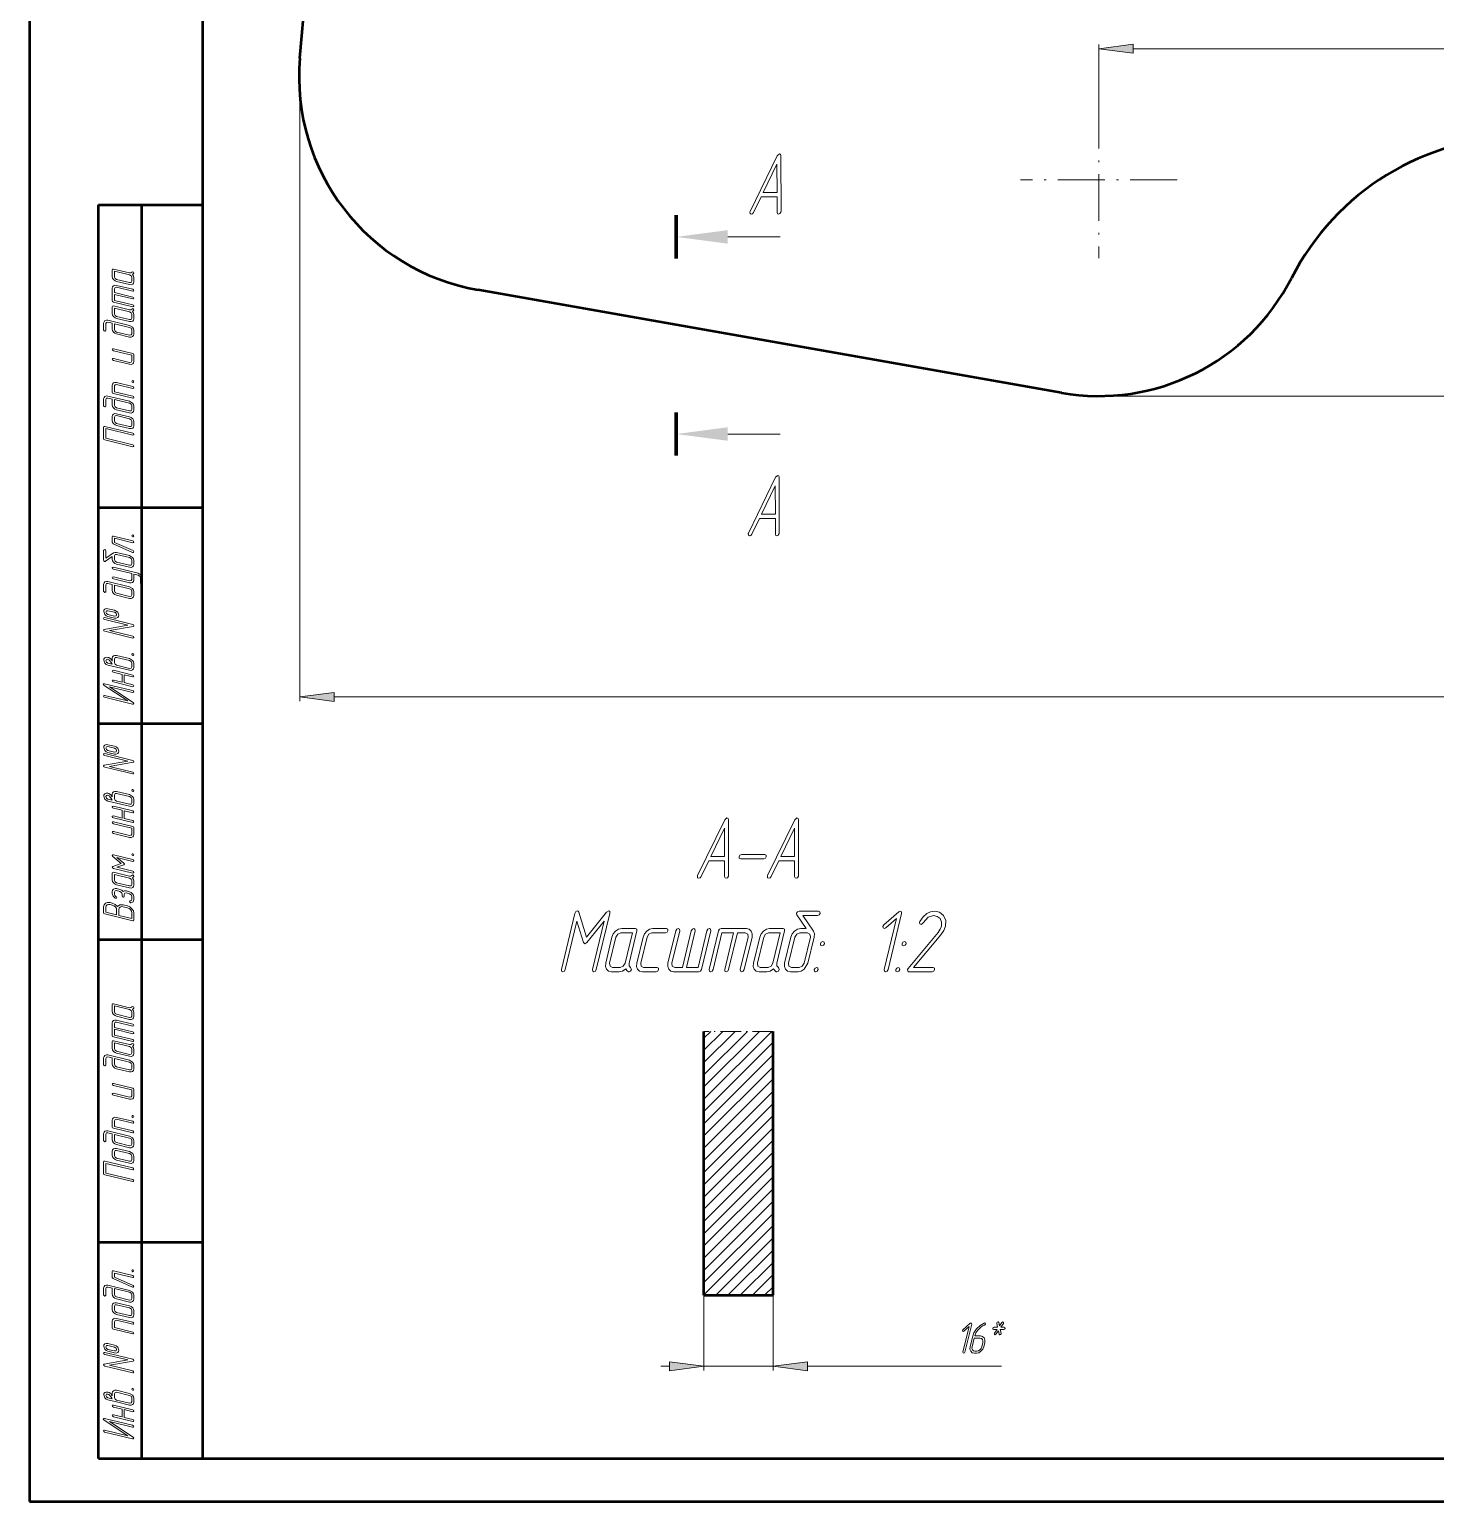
# Model space of a CAD drawing. Extents: x 0 to 420, y 0 to 297.
# Drawn here: x 0 to 162.6, y 0 to 170.3 of the extents above; entities that cross this region are included whole.
import ezdxf

# ---------------------------------------------------------------- set-up
doc = ezdxf.new("R2010")
doc.units = 0
doc.linetypes.add('DASHDOT', pattern=[18.5, 12, -3, 0.5, -3])

msp = doc.modelspace()

# ---------------------------------------------------------------- linework, layer by layer
at = {"color": 7, "lineweight": 50}
for p, q in [((0, 297), (0, 0)), ((20, 292), (20, 5)), ((31.282974, 166.96759), (38.450058, 248.887726)), ((8, 5), (8, 150)), ((8, 150), (20, 150)), ((13, 5), (13, 150)), ((119.340355, 128.267532), (51.846642, 140.168488)), ((8, 115), (20, 115)), ((8, 90), (20, 90)), ((8, 65), (20, 65)), ((78.008591, 23.856384), (78.008591, 54.39064)), ((86.008591, 23.856384), (86.008591, 54.39064)), ((8, 30), (20, 30)), ((78.008591, 23.856384), (86.008591, 23.856384)), ((8, 5), (20, 5)), ((20, 5), (415, 5)), ((0, 0), (420, 0))]:
    msp.add_line(p, q, dxfattribs=at)
at = {"color": 7, "lineweight": 13}
for p, q in [((31.282974, 166.96759), (31.282974, 92.572365)), ((123.681564, 161.932632), (123.681564, 168.568359)), ((127.647339, 168.068359), (227.585297, 168.068359)), ((80.761703, 146.296982), (86.813034, 146.296982)), ((123.681564, 127.887726), (370.407501, 127.887726)), ((80.761703, 123.492722), (86.813034, 123.492722)), ((35.248764, 93.072365), (319.983887, 93.072365)), ((78.008591, 46.543015), (85.856216, 54.39064)), ((78.008591, 47.95723), (84.442001, 54.39064)), ((78.008591, 49.371445), (83.027786, 54.39064)), ((78.008591, 50.78566), (81.613571, 54.39064)), ((78.008591, 52.199875), (80.199364, 54.39064)), ((78.008591, 53.61409), (78.785149, 54.39064)), ((78.008591, 45.128799), (86.008591, 53.128799)), ((78.008591, 43.714584), (86.008591, 51.714584)), ((78.008591, 42.300369), (86.008591, 50.300369)), ((78.008591, 40.886154), (86.008591, 48.886154)), ((78.008591, 39.471954), (86.008591, 47.471954)), ((78.008591, 38.057739), (86.008591, 46.057739)), ((78.008591, 36.643524), (86.008591, 44.643524)), ((78.008591, 35.229309), (86.008591, 43.229309)), ((78.008591, 33.815094), (86.008591, 41.815094)), ((78.008591, 32.400879), (86.008591, 40.400879)), ((78.008591, 30.986664), (86.008591, 38.986664)), ((78.008591, 29.572449), (86.008591, 37.572449)), ((78.008591, 28.158234), (86.008591, 36.158234)), ((78.008591, 26.744019), (86.008591, 34.744019)), ((78.008591, 25.329819), (86.008591, 33.329819)), ((78.008591, 23.915604), (86.008591, 31.915604)), ((79.363586, 23.856384), (86.008591, 30.501389)), ((80.777802, 23.856384), (86.008591, 29.087173)), ((82.192017, 23.856384), (86.008591, 27.672958)), ((83.606224, 23.856384), (86.008591, 26.258743)), ((78.008591, 23.856384), (78.008591, 15.160172)), ((85.020439, 23.856384), (86.008591, 24.844528)), ((86.008591, 23.856384), (86.008591, 15.160172)), ((73.008591, 15.660172), (74.042809, 15.660172)), ((78.008591, 15.660172), (86.008591, 15.660172)), ((89.974373, 15.660172), (112.430763, 15.660172))]:
    msp.add_line(p, q, dxfattribs=at)
at = {"color": 7, "linetype": 'DASHDOT', "lineweight": 13, "ltscale": 0.452245}
for p, q in [((123.681564, 161.932632), (123.681564, 143.842819)), ((132.726471, 152.887726), (114.636658, 152.887726))]:
    msp.add_line(p, q, dxfattribs=at)
at = {"color": 7, "lineweight": 100}
for p, q in [((74.813034, 148.796982), (74.813034, 143.796982)), ((74.813034, 120.992722), (74.813034, 125.992722))]:
    msp.add_line(p, q, dxfattribs=at)
at = {"color": 7, "linetype": 'DASHDOT', "lineweight": 13, "ltscale": 0.2}
msp.add_line((86.008591, 54.39064), (78.008591, 54.39064), dxfattribs=at)
at = {"color": 7, "lineweight": 13}
for points in [[(127.647339, 168.590469), (123.681564, 168.068359), (127.647339, 167.546265)], [(84.627426, 150.927826), (84.645844, 150.927826), (86.441895, 150.927826), (86.46032, 150.927826), (86.46032, 149.116425), (86.506371, 148.973145), (86.626106, 148.921982), (86.801109, 148.993622), (86.90242, 149.167603), (86.920845, 149.239227), (86.90242, 155.6866), (86.856369, 155.850342), (86.736633, 155.911743), (86.469528, 155.6866), (83.337952, 149.239227), (83.310318, 149.167603), (83.337952, 148.993622), (83.485321, 148.921982), (83.63269, 148.973145), (83.74321, 149.116425)], [(86.46032, 151.429291), (84.866898, 151.429291), (86.451111, 154.714386)], [(11.840643, 142.221375), (11.738303, 142.133881), (11.579678, 142.129272), (9.706871, 142.580597), (9.614765, 142.575989), (9.584064, 142.497696), (9.584064, 141.71019), (9.619883, 141.521378), (9.732455, 141.355591), (9.896198, 141.217438), (10.080408, 141.143753), (11.579678, 140.779938), (11.779239, 140.766113), (11.937865, 140.825989), (12.050438, 140.941116), (12.08114, 141.106903), (12.08114, 141.558228), (12.040204, 141.751648), (11.91228, 141.935852), (12.009502, 142.004929), (12.08114, 142.092438), (12.086257, 142.133881), (12.050438, 142.221375), (11.958333, 142.272034)], [(11.579678, 141.90361), (11.758771, 141.797699), (11.830409, 141.618088), (11.830409, 141.166779), (11.758771, 141.02861), (11.579678, 141.005585), (10.080408, 141.3694), (9.906432, 141.475327), (9.834795, 141.65033), (9.834795, 142.327301)], [(9.834795, 139.628616), (11.958333, 139.112823), (12.050438, 139.126648), (12.08114, 139.200333), (12.050438, 139.287827), (11.958333, 139.338486), (9.834795, 139.854279), (9.834795, 140.305588), (9.906432, 140.443756), (10.080409, 140.466766), (11.958333, 140.010849), (12.050438, 140.029266), (12.08114, 140.098358), (12.050438, 140.185852), (11.958333, 140.236511), (10.080409, 140.692429), (9.891081, 140.701645), (9.727339, 140.646378), (9.619883, 140.526642), (9.584064, 140.365463), (9.584064, 138.900986), (9.614765, 138.808884), (9.706871, 138.758224), (11.958333, 138.214798), (12.050438, 138.228622), (12.08114, 138.297699), (12.050438, 138.389801), (11.958333, 138.44046), (9.834795, 138.956253)], [(11.840643, 137.947693), (11.738303, 137.860199), (11.579678, 137.855591), (9.706871, 138.306915), (9.614765, 138.302307), (9.584064, 138.224014), (9.584064, 137.436508), (9.619883, 137.247696), (9.732455, 137.081909), (9.896198, 136.943756), (10.080409, 136.870071), (11.579678, 136.506256), (11.77924, 136.492432), (11.937865, 136.552307), (12.050438, 136.667435), (12.08114, 136.833221), (12.08114, 137.284546), (12.040204, 137.477966), (11.91228, 137.66217), (12.009502, 137.731247), (12.08114, 137.818756), (12.086257, 137.860199), (12.050438, 137.947693), (11.958333, 137.998352)], [(11.579678, 137.629929), (11.758772, 137.524017), (11.830409, 137.344406), (11.830409, 136.893097), (11.758772, 136.754929), (11.579678, 136.731903), (10.080409, 137.095718), (9.906432, 137.201645), (9.834795, 137.376648), (9.834795, 138.053619)], [(9.584064, 136.312836), (9.584064, 135.640457), (9.619883, 135.451645), (9.727339, 135.28125), (9.891082, 135.143097), (10.080409, 135.069412), (11.579678, 134.705597), (11.774122, 134.691772), (11.932748, 134.756256), (12.045321, 134.871384), (12.08114, 135.03717), (12.08114, 135.483887), (12.045321, 135.668091), (11.932748, 135.843094), (11.579678, 136.054932), (9.082602, 136.658218), (8.893274, 136.667435), (8.729531, 136.612167), (8.622076, 136.487823), (8.58114, 136.326645), (8.58114, 135.539139), (8.622076, 135.447037), (8.709064, 135.400986), (8.796052, 135.405594), (8.831871, 135.479279), (8.831871, 136.266769), (8.903508, 136.409546), (9.082602, 136.432571)], [(9.834795, 136.25296), (11.579678, 135.829269), (11.758772, 135.723358), (11.830409, 135.543747), (11.830409, 135.097046), (11.758772, 134.954269), (11.579678, 134.931244), (10.080409, 135.295059), (9.906432, 135.400986), (9.834795, 135.580597)], [(11.958333, 132.81282), (9.706871, 133.356247), (9.614765, 133.342438), (9.584064, 133.273346), (9.619883, 133.19046), (9.706871, 133.130585), (11.830409, 132.6194), (11.830409, 131.942429), (11.758772, 131.804276), (11.579679, 131.78125), (9.706871, 132.232559), (9.614765, 132.21875), (9.584064, 132.149673), (9.619883, 132.062164), (9.706871, 132.006912), (11.579679, 131.555588), (11.77924, 131.541779), (11.937865, 131.601639), (12.050438, 131.716766), (12.081141, 131.882568), (12.081141, 132.670059), (12.050438, 132.762177)], [(11.958333, 128.990463), (10.080409, 129.446381), (9.891082, 129.455597), (9.727339, 129.395721), (9.619883, 129.275986), (9.584064, 129.114807), (9.584064, 128.327301), (9.614766, 128.235199), (9.706871, 128.18454), (11.958333, 127.641113), (12.050439, 127.65493), (12.081141, 127.724014), (12.050439, 127.816116), (11.958333, 127.866776), (9.834795, 128.382568), (9.834795, 129.054932), (9.906433, 129.197693), (10.080409, 129.220718), (11.958333, 128.764801), (12.050439, 128.77861), (12.081141, 128.847702), (12.050439, 128.939804)], [(11.830409, 129.584534), (11.871345, 129.492432), (11.958333, 129.441772), (12.045321, 129.450989), (12.081141, 129.524673), (12.040204, 129.621384), (11.958333, 129.667435), (11.866228, 129.658218)], [(9.584064, 127.539803), (9.584064, 126.867432), (9.619883, 126.678619), (9.727339, 126.508224), (9.891082, 126.370064), (10.080409, 126.296379), (11.579679, 125.932564), (11.774123, 125.918747), (11.932749, 125.983223), (12.045321, 126.098351), (12.081141, 126.264145), (12.081141, 126.710854), (12.045321, 126.895065), (11.932749, 127.070061), (11.579679, 127.281906), (9.082603, 127.885193), (8.893274, 127.894409), (8.729532, 127.839142), (8.622076, 127.714798), (8.581141, 127.553619), (8.581141, 126.766113), (8.622076, 126.674011), (8.709064, 126.62796), (8.796053, 126.632561), (8.831871, 126.706245), (8.831871, 127.493752), (8.903509, 127.636513), (9.082603, 127.659538)], [(9.834795, 127.479935), (11.579679, 127.056252), (11.758772, 126.950325), (11.830409, 126.770721), (11.830409, 126.324013), (11.758772, 126.181252), (11.579679, 126.158218), (10.080409, 126.522034), (9.906433, 126.62796), (9.834795, 126.807564)], [(11.958333, 123.593094), (8.709064, 124.380592), (8.616959, 124.371376), (8.581141, 124.297699), (8.581141, 122.943748), (8.616959, 122.851646), (8.709064, 122.805588), (11.958334, 122.018089), (12.050439, 122.031906), (12.081141, 122.100983), (12.050439, 122.193092), (11.958333, 122.243752), (8.831871, 122.999008), (8.831871, 124.122696), (11.958333, 123.367432), (12.050439, 123.385857), (12.081141, 123.454933), (12.050439, 123.542435)], [(11.579679, 125.481247), (10.080409, 125.845062), (9.891082, 125.854279), (9.727339, 125.794403), (9.619883, 125.674667), (9.584064, 125.513489), (9.584064, 125.062172), (9.619883, 124.873352), (9.732456, 124.707565), (9.896198, 124.569405), (10.080409, 124.49572), (11.579679, 124.131905), (11.77924, 124.118088), (11.937865, 124.177956), (12.050439, 124.293091), (12.081141, 124.458878), (12.081141, 124.910194), (12.050439, 125.089798), (11.937865, 125.264801), (11.77924, 125.398354)], [(11.579679, 125.255592), (11.758772, 125.149666), (11.830409, 124.970062), (11.830409, 124.518745), (11.758772, 124.380592), (11.579679, 124.357567), (10.080409, 124.721382), (9.906433, 124.827301), (9.834795, 125.002304), (9.834795, 125.453613), (9.906433, 125.596382), (10.080409, 125.619408)], [(84.430794, 113.726898), (84.449211, 113.726898), (86.245262, 113.726898), (86.263687, 113.726898), (86.263687, 111.915497), (86.309738, 111.772224), (86.429474, 111.721054), (86.604477, 111.792694), (86.705795, 111.966667), (86.724213, 112.038307), (86.705795, 118.485672), (86.659737, 118.649414), (86.540001, 118.710823), (86.272896, 118.485672), (83.141319, 112.038307), (83.113686, 111.966667), (83.141319, 111.792694), (83.288689, 111.721054), (83.436058, 111.772224), (83.546577, 111.915497)], [(86.263687, 114.228363), (84.670265, 114.228363), (86.254478, 117.513451)], [(11.958333, 111.139145), (9.706871, 111.682571), (9.614765, 111.677963), (9.584064, 111.59967), (9.584064, 110.927307), (9.681286, 110.793755), (11.927631, 109.799019), (11.958333, 109.78981), (12.045321, 109.803619), (12.08114, 109.877304), (11.983917, 110.006256), (9.834795, 110.954941), (9.834795, 111.429276), (11.958333, 110.91349), (12.050438, 110.927307), (12.08114, 110.996384), (12.050438, 111.088486)], [(11.830409, 111.733231), (11.871345, 111.641121), (11.958333, 111.590462), (12.045321, 111.59967), (12.08114, 111.673355), (12.040204, 111.770065), (11.958333, 111.816116), (11.866227, 111.806908)], [(9.727339, 109.743752), (8.831871, 109.131256), (8.831871, 109.978622), (8.790936, 110.075333), (8.709064, 110.125992), (8.622076, 110.112175), (8.58114, 110.03849), (8.58114, 108.914803), (8.611841, 108.818092), (8.688596, 108.762833), (8.744883, 108.762833), (8.796052, 108.785858), (9.584064, 109.320068), (9.584064, 109.016121), (9.619883, 108.827301), (9.727339, 108.656906), (9.891081, 108.518753), (10.080409, 108.445068), (11.579678, 108.081253), (11.774122, 108.067436), (11.932748, 108.131912), (12.045321, 108.24704), (12.08114, 108.412834), (12.08114, 108.859543), (12.045321, 109.043755), (11.932748, 109.21875), (11.579678, 109.430595), (10.080409, 109.794411), (9.896198, 109.803619), (9.737573, 109.74836), (9.732455, 109.743752)], [(11.579678, 109.204941), (11.758771, 109.099014), (11.830409, 108.919411), (11.830409, 108.472702), (11.758771, 108.329941), (11.579678, 108.306915), (10.080409, 108.670731), (9.906432, 108.776649), (9.834795, 108.956253), (9.834795, 109.402962), (9.906432, 109.545731), (10.080409, 109.568756)], [(12.08114, 107.284546), (12.577485, 107.164803), (12.756578, 107.058884), (12.828216, 106.883881), (12.828216, 106.206909), (12.864035, 106.110199), (12.951023, 106.05954), (13.043128, 106.073357), (13.078947, 106.147041), (13.078947, 106.824013), (13.038012, 107.003624), (12.930555, 107.178619), (12.577485, 107.390465), (9.706871, 108.081253), (9.614765, 108.067436), (9.578947, 107.99836), (9.614765, 107.915466), (9.706871, 107.855591), (11.830409, 107.344406), (11.830409, 106.672043), (11.758772, 106.533882), (11.579678, 106.506256), (9.706871, 106.957565), (9.614765, 106.943756), (9.578947, 106.874672), (9.614765, 106.78717), (9.706871, 106.731911), (11.579678, 106.280594), (11.774122, 106.266777), (11.932748, 106.331253), (12.045321, 106.446381), (12.08114, 106.612175)], [(9.584064, 106.087173), (9.584064, 105.414803), (9.619883, 105.22599), (9.727339, 105.055595), (9.891082, 104.917435), (10.080409, 104.84375), (11.579678, 104.479935), (11.774122, 104.466118), (11.932748, 104.530594), (12.045321, 104.645721), (12.08114, 104.811516), (12.08114, 105.258224), (12.045321, 105.442436), (11.932748, 105.617439), (11.579678, 105.829277), (9.082602, 106.432571), (8.893274, 106.44178), (8.729531, 106.386513), (8.622076, 106.262177), (8.58114, 106.10099), (8.581141, 105.313492), (8.622076, 105.221382), (8.709064, 105.175331), (8.796052, 105.179939), (8.831871, 105.253616), (8.831871, 106.041122), (8.903508, 106.183884), (9.082602, 106.206909)], [(9.834795, 106.027306), (11.579678, 105.603622), (11.758772, 105.497696), (11.830409, 105.318092), (11.830409, 104.871384), (11.758772, 104.728622), (11.579678, 104.705597), (10.080409, 105.069412), (9.906432, 105.175331), (9.834795, 105.354935)], [(11.958333, 101.463486), (8.709064, 102.250992), (8.616959, 102.232567), (8.581141, 102.16349), (8.616959, 102.075989), (8.709064, 102.02533), (11.39035, 101.375992), (8.657894, 100.897041), (8.596491, 100.864807), (8.581141, 100.814148), (8.616959, 100.726646), (8.709064, 100.675987), (11.958333, 99.888489), (12.050439, 99.902306), (12.081141, 99.971382), (12.050439, 100.063492), (11.958333, 100.114151), (9.277046, 100.763489), (12.009502, 101.237831), (12.065789, 101.270065), (12.081141, 101.320724), (12.050438, 101.408226)], [(9.834795, 103.098358), (9.082602, 103.277962), (8.872807, 103.291779), (8.709064, 103.231911), (8.616959, 103.112175), (8.586257, 102.950989), (8.709064, 102.614807), (8.872807, 102.46283), (9.082602, 102.379936), (9.834795, 102.200333), (10.04459, 102.181908), (10.208333, 102.250992), (10.300438, 102.370728), (10.331141, 102.531906), (10.208333, 102.868095), (10.04459, 103.010857)], [(9.834795, 102.872696), (10.024122, 102.757568), (10.080409, 102.591782), (10.019006, 102.449013), (9.834795, 102.425987), (9.082602, 102.605591), (8.898392, 102.716118), (8.831871, 102.891121), (8.898392, 103.033882), (9.082602, 103.052307)], [(9.584064, 97.231255), (9.491959, 97.360199), (9.394737, 97.484543), (9.230994, 97.604279), (9.16959, 97.631912), (9.082603, 97.659546), (8.872807, 97.673355), (8.709064, 97.608887), (8.616959, 97.489151), (8.586257, 97.327965), (8.709064, 96.991776), (8.872807, 96.844414), (9.082603, 96.761513), (10.080409, 96.522041), (11.579679, 96.158226), (11.774123, 96.144409), (11.932749, 96.208885), (12.045321, 96.324013), (12.081141, 96.489807), (12.081141, 96.936516), (12.045321, 97.120728), (11.932749, 97.295723), (11.579679, 97.507568), (10.080409, 97.871384), (9.891082, 97.880592), (9.727339, 97.820724), (9.619883, 97.700989), (9.584064, 97.539803)], [(9.584064, 96.867439), (9.082603, 96.987175), (8.898392, 97.097702), (8.831871, 97.268097), (8.898392, 97.415466), (9.082603, 97.433884), (9.16959, 97.392433), (9.236111, 97.341782), (9.266813, 97.304939), (9.451023, 97.070068)], [(11.579679, 97.281914), (11.758772, 97.175987), (11.830409, 96.996384), (11.830409, 96.549675), (11.758772, 96.406914), (11.579679, 96.383881), (10.080409, 96.747696), (9.906433, 96.853622), (9.834795, 97.033226), (9.834795, 97.479935), (9.906433, 97.622696), (10.080409, 97.645729)], [(11.830409, 98.009544), (11.871345, 97.917435), (11.958333, 97.866776), (12.045321, 97.875992), (12.081141, 97.949677), (12.040205, 98.046387), (11.958333, 98.092438), (11.866228, 98.083229)], [(10.704679, 95.693092), (10.704679, 94.795067), (9.706871, 95.034546), (9.614766, 95.020729), (9.584064, 94.951645), (9.619883, 94.864151), (9.706871, 94.808884), (11.958333, 94.265465), (12.050439, 94.279282), (12.081141, 94.348358), (12.050439, 94.44046), (11.958333, 94.491119), (10.955409, 94.735199), (10.955409, 95.633224), (11.958333, 95.389145), (12.050439, 95.402962), (12.081141, 95.472046), (12.050439, 95.564148), (11.958333, 95.614807), (9.706871, 96.158226), (9.614766, 96.144409), (9.584064, 96.075333), (9.619883, 95.992439), (9.706871, 95.932571)], [(11.932749, 93.827965), (8.683479, 94.610855), (8.581141, 94.601646), (8.540205, 94.541779), (8.63231, 94.412834), (11.364766, 92.616776), (8.683479, 93.261513), (8.591374, 93.247704), (8.560673, 93.174019), (8.591374, 93.091118), (8.683479, 93.035858), (11.932749, 92.25296), (12.035088, 92.25296), (12.076023, 92.317436), (11.983918, 92.450989), (9.251462, 94.24704), (11.932749, 93.602303), (12.024854, 93.616119), (12.055555, 93.685204), (12.024854, 93.772697)], [(35.248764, 93.594467), (31.282974, 93.072365), (35.248764, 92.550262)], [(9.834795, 87.375656), (9.082602, 87.555267), (8.872807, 87.569077), (8.709064, 87.509209), (8.616959, 87.389473), (8.586256, 87.228287), (8.709064, 86.892105), (8.872807, 86.740128), (9.082602, 86.657242), (9.834795, 86.477631), (10.04459, 86.459213), (10.208333, 86.52829), (10.300438, 86.648026), (10.33114, 86.809212), (10.208333, 87.145393), (10.04459, 87.288162)], [(9.834795, 87.150002), (10.024122, 87.034866), (10.080408, 86.86908), (10.019005, 86.726318), (9.834795, 86.703293), (9.082602, 86.882896), (8.898391, 86.993423), (8.831871, 87.168419), (8.898391, 87.311188), (9.082602, 87.329605)], [(11.958333, 85.740791), (8.709064, 86.52829), (8.616959, 86.509872), (8.58114, 86.440788), (8.616959, 86.353287), (8.709064, 86.302628), (11.39035, 85.65329), (8.657894, 85.174347), (8.596491, 85.142105), (8.58114, 85.091446), (8.616959, 85.003952), (8.709064, 84.953293), (11.958333, 84.165787), (12.050438, 84.179604), (12.08114, 84.248688), (12.050438, 84.34079), (11.958333, 84.391449), (9.277046, 85.040787), (12.009502, 85.515137), (12.065789, 85.547371), (12.08114, 85.598022), (12.050438, 85.685524)], [(9.584064, 81.508553), (9.491959, 81.637497), (9.394736, 81.761841), (9.230993, 81.881577), (9.16959, 81.90921), (9.082602, 81.936844), (8.872807, 81.950661), (8.709064, 81.886185), (8.616959, 81.766449), (8.586257, 81.605263), (8.709064, 81.269081), (8.872807, 81.121712), (9.082602, 81.038818), (10.080409, 80.799339), (11.579678, 80.435524), (11.774122, 80.421707), (11.932748, 80.486183), (12.045321, 80.601318), (12.08114, 80.767105), (12.08114, 81.213814), (12.045321, 81.398026), (11.932748, 81.573029), (11.579678, 81.784866), (10.080409, 82.148682), (9.891081, 82.157898), (9.727339, 82.098022), (9.619883, 81.978287), (9.584064, 81.817108)], [(11.579678, 81.559212), (11.758772, 81.453293), (11.830409, 81.273682), (11.830409, 80.826973), (11.758772, 80.684212), (11.579678, 80.661186), (10.080409, 81.025002), (9.906432, 81.13092), (9.834795, 81.310524), (9.834795, 81.757233), (9.906432, 81.900002), (10.080409, 81.923027)], [(11.830409, 82.286842), (11.871345, 82.19474), (11.958333, 82.144081), (12.045321, 82.15329), (12.08114, 82.226974), (12.040204, 82.323685), (11.958333, 82.369736), (11.866227, 82.360527)], [(9.584064, 81.144737), (9.082602, 81.264473), (8.898392, 81.375), (8.831871, 81.545395), (8.898392, 81.692764), (9.082602, 81.711182), (9.16959, 81.669739), (9.236111, 81.61908), (9.266812, 81.582237), (9.451023, 81.347366)], [(10.704678, 79.970398), (10.704678, 79.072372), (9.706871, 79.311844), (9.614765, 79.298027), (9.584064, 79.228943), (9.619883, 79.141449), (9.706871, 79.086182), (11.958333, 78.542763), (12.050438, 78.55658), (12.08114, 78.625656), (12.050438, 78.717766), (11.958333, 78.768417), (10.955409, 79.012497), (10.955409, 79.910522), (11.958333, 79.666443), (12.050438, 79.68026), (12.08114, 79.749344), (12.050438, 79.841446), (11.958333, 79.892105), (9.706871, 80.435524), (9.614765, 80.421707), (9.584064, 80.352631), (9.619883, 80.269737), (9.706871, 80.209869)], [(11.958333, 78.091446), (9.706871, 78.634865), (9.614765, 78.621048), (9.584064, 78.551971), (9.619883, 78.469078), (9.706871, 78.40921), (11.830409, 77.898026), (11.830409, 77.221054), (11.758772, 77.082893), (11.579679, 77.059868), (9.706871, 77.511185), (9.614765, 77.497368), (9.584064, 77.428291), (9.619883, 77.34079), (9.706871, 77.285522), (11.579679, 76.834213), (11.77924, 76.820396), (11.937865, 76.880264), (12.050438, 76.995392), (12.081141, 77.161186), (12.08114, 77.948685), (12.050438, 78.040787)], [(78.563858, 74.102905), (78.582275, 74.102905), (80.378326, 74.102905), (80.396751, 74.102905), (80.396751, 72.291504), (80.442802, 72.148232), (80.562538, 72.097061), (80.737541, 72.168701), (80.838852, 72.342674), (80.857277, 72.414314), (80.838852, 78.861679), (80.792801, 79.025421), (80.673065, 79.08683), (80.40596, 78.861679), (77.274384, 72.414314), (77.24675, 72.342674), (77.274384, 72.168701), (77.421753, 72.097061), (77.569122, 72.148232), (77.679642, 72.291504)], [(86.659912, 74.102905), (86.678329, 74.102905), (88.47438, 74.102905), (88.492805, 74.102905), (88.492805, 72.291504), (88.538857, 72.148232), (88.658592, 72.097061), (88.833588, 72.168701), (88.934906, 72.342674), (88.953331, 72.414314), (88.934906, 78.861679), (88.888855, 79.025421), (88.769119, 79.08683), (88.502014, 78.861679), (85.370438, 72.414314), (85.342804, 72.342674), (85.370438, 72.168701), (85.517799, 72.097061), (85.665169, 72.148232), (85.775696, 72.291504)], [(80.396751, 74.60437), (78.803329, 74.60437), (80.387543, 77.889458)], [(88.492805, 74.60437), (86.899384, 74.60437), (88.483589, 77.889458)], [(11.830409, 74.863159), (11.871345, 74.771049), (11.958333, 74.720398), (12.045321, 74.729607), (12.081141, 74.803291), (12.040204, 74.900002), (11.958333, 74.946053), (11.866228, 74.936844)], [(11.958333, 74.273682), (9.706871, 74.817108), (9.614766, 74.803291), (9.578947, 74.738815), (9.635234, 74.628288), (10.602339, 73.813156), (9.635234, 73.467766), (9.594298, 73.430923), (9.578947, 73.389473), (9.619883, 73.297371), (9.706871, 73.242104), (11.958333, 72.698685), (12.050439, 72.712502), (12.081141, 72.781578), (12.050439, 72.873688), (11.958333, 72.924339), (10.121345, 73.371056), (10.90424, 73.647369), (10.975877, 73.725655), (10.90424, 73.836182), (10.121345, 74.494736), (11.958333, 74.048027), (12.050439, 74.061844), (12.081141, 74.13092), (12.050439, 74.223022)], [(84.937538, 74.348526), (85.12175, 74.430397), (85.213852, 74.594139), (85.204643, 74.768112), (85.057274, 74.849983), (82.358589, 74.849983), (82.174385, 74.757881), (82.063858, 74.594139), (82.091484, 74.420158), (82.238853, 74.348526)], [(11.840643, 72.43158), (11.738304, 72.344078), (11.579679, 72.339478), (9.706871, 72.790787), (9.614766, 72.786186), (9.584064, 72.707893), (9.584064, 71.920395), (9.619883, 71.731583), (9.732456, 71.565788), (9.896198, 71.427628), (10.080409, 71.353951), (11.579679, 70.990128), (11.77924, 70.976318), (11.937865, 71.036186), (12.050439, 71.151314), (12.081141, 71.317108), (12.081141, 71.768417), (12.040205, 71.961845), (11.912281, 72.146049), (12.009502, 72.215134), (12.081141, 72.302628), (12.086257, 72.344078), (12.050439, 72.43158), (11.958333, 72.482239)], [(11.579679, 72.113815), (11.758772, 72.007896), (11.830409, 71.828293), (11.830409, 71.376976), (11.758772, 71.238815), (11.579679, 71.21579), (10.080409, 71.579605), (9.906433, 71.685524), (9.834795, 71.860527), (9.834795, 72.537498)], [(10.832603, 70.566444), (10.668859, 70.723022), (10.459064, 70.810524), (10.080409, 70.902634), (9.896198, 70.911842), (9.732456, 70.842766), (9.619883, 70.713814), (9.584064, 70.548027), (9.584064, 70.326973), (9.676169, 70.041451), (9.926901, 69.815788), (9.967836, 69.801971), (10.054825, 69.811188), (10.090643, 69.884865), (10.070175, 69.949341), (10.003654, 70.009209), (9.880848, 70.119736), (9.834795, 70.267105), (9.834795, 70.488159), (9.906433, 70.644737), (10.080409, 70.68158), (10.459064, 70.58947), (10.633041, 70.469734), (10.704679, 70.276314), (10.704679, 70.05526), (10.750731, 69.958549), (10.832603, 69.907898), (10.919591, 69.917107), (10.955409, 69.995392), (10.955409, 70.216446), (11.032164, 70.373024), (11.206141, 70.409866), (11.579679, 70.317764), (11.758772, 70.198029), (11.830409, 70.004608), (11.830409, 69.668419), (11.784357, 69.548683), (11.656433, 69.493423), (11.569445, 69.415131), (11.605263, 69.323029), (11.692251, 69.267761), (11.738304, 69.263161), (11.989036, 69.36908), (12.081141, 69.608551), (12.081141, 69.94474), (12.040205, 70.138161), (11.932749, 70.317764), (11.774123, 70.455917), (11.579679, 70.538818), (11.206141, 70.63092), (11.001462, 70.640129)], [(12.081141, 67.273682), (12.081141, 68.061188), (12.024854, 68.319077), (11.855994, 68.581581), (11.615498, 68.798027), (11.334064, 68.917763), (10.832603, 69.037498), (10.438597, 69.032898), (10.167397, 68.834869), (9.906433, 69.083549), (9.584064, 69.226318), (9.333334, 69.286186), (9.041667, 69.304604), (8.801169, 69.217102), (8.637427, 69.032898), (8.581141, 68.793419), (8.581141, 68.116447), (8.616959, 68.024345), (8.709064, 67.978287), (11.958334, 67.190788), (12.050439, 67.195396)], [(10.085526, 67.872368), (8.831871, 68.171707), (8.831871, 68.733551), (8.872808, 68.894737), (8.980263, 69.014473), (9.144006, 69.069733), (9.333334, 69.060524), (9.584064, 69.000656), (9.778509, 68.917763), (9.937135, 68.78421), (10.049707, 68.609207), (10.085526, 68.434212)], [(11.830409, 67.448685), (10.336258, 67.807892), (10.336257, 68.480263), (10.372076, 68.641449), (10.479532, 68.765793), (10.643275, 68.825661), (10.832603, 68.811844), (11.334064, 68.692108), (11.533626, 68.609207), (11.687135, 68.475655), (11.799707, 68.300659), (11.830409, 68.121056)], [(65.558594, 61.535656), (67.133591, 68.034195), (67.124382, 68.249107), (66.99543, 68.330978), (66.74675, 68.167236), (64.434906, 65.271034), (63.532276, 68.167236), (63.458591, 68.290039), (63.357273, 68.330978), (63.191486, 68.249107), (63.090168, 68.034195), (61.515171, 61.535656), (61.542801, 61.351448), (61.680958, 61.290043), (61.86517, 61.351448), (61.966484, 61.535656), (63.320435, 67.143845), (64.094116, 64.657005), (64.250694, 64.503494), (64.480957, 64.657005), (66.470436, 67.154076), (65.107277, 61.535656), (65.144119, 61.351448), (65.282272, 61.290043), (65.457275, 61.351448)], [(90.666489, 65.997643), (89.441483, 67.788582), (91.136223, 67.788582), (91.329643, 67.870453), (91.430954, 68.034195), (91.403328, 68.208168), (91.255959, 68.290039), (89.008591, 68.290039), (88.81517, 68.228638), (88.704643, 68.075134), (88.704643, 67.962555), (88.750694, 67.860222), (89.819115, 66.284195), (89.21122, 66.284195), (88.833588, 66.212555), (88.492798, 65.997643), (88.216484, 65.670158), (88.069115, 65.291504), (87.341484, 62.292969), (87.313858, 61.904079), (87.442802, 61.586826), (87.673065, 61.361679), (88.004639, 61.290043), (88.898064, 61.290043), (89.266487, 61.361679), (89.616486, 61.586826), (90.040169, 62.292969), (90.767799, 65.291504), (90.786224, 65.659927), (90.675697, 65.97718), (90.666489, 65.987411)], [(99.296753, 61.535656), (100.87175, 68.034195), (100.844116, 68.218407), (100.696747, 68.279808), (100.53096, 68.208168), (98.827011, 66.71402), (98.707275, 66.540039), (98.744118, 66.366066), (98.882278, 66.284195), (99.057274, 66.366066), (100.273064, 67.440628), (98.845428, 61.535656), (98.882278, 61.351448), (99.020432, 61.290043), (99.195435, 61.351448)], [(104.399384, 61.290043), (104.592804, 61.371914), (104.684906, 61.535656), (104.666489, 61.719868), (104.519119, 61.791504), (102.253326, 61.791504), (105.403328, 65.557587), (105.753326, 66.079514), (105.946747, 66.570747), (105.97438, 67.235947), (105.707275, 67.798813), (105.24675, 68.167236), (104.675697, 68.290039), (104.215172, 68.218407), (103.791489, 68.013725), (103.34938, 67.635071), (102.980957, 67.102905), (102.944122, 67.010803), (102.971756, 66.836823), (103.119118, 66.76519), (103.257278, 66.81636), (103.358597, 66.928932), (103.929642, 67.5839), (104.574387, 67.778351), (104.998062, 67.686241), (105.320435, 67.430397), (105.495438, 67.031273), (105.477013, 66.570747), (105.338852, 66.202324), (105.228333, 66.028351), (105.090172, 65.8339), (101.617805, 61.678932), (101.553329, 61.556126), (101.571747, 61.371914), (101.709908, 61.290043)], [(69.528328, 61.771038), (69.353325, 61.975716), (69.344116, 62.292969), (70.24675, 66.038582), (70.237534, 66.222794), (70.080963, 66.284195), (68.505959, 66.284195), (68.128326, 66.212555), (67.796745, 65.987411), (67.520432, 65.659927), (67.373062, 65.291504), (66.645432, 62.292969), (66.617798, 61.893845), (66.737541, 61.576591), (66.967804, 61.351448), (67.299377, 61.290043), (68.202011, 61.290043), (68.588852, 61.371914), (68.957275, 61.627762), (69.095428, 61.433319), (69.270432, 61.290043), (69.353325, 61.279808), (69.528328, 61.351448), (69.629646, 61.535656)], [(68.892799, 62.292969), (68.680962, 61.93478), (68.321747, 61.791504), (67.419113, 61.791504), (67.142799, 61.93478), (67.096748, 62.292969), (67.824379, 65.291504), (68.036224, 65.639458), (68.386223, 65.78273), (69.740173, 65.78273)], [(72.475693, 61.290043), (72.669113, 61.371914), (72.761223, 61.535656), (72.742798, 61.719868), (72.595428, 61.791504), (71.020432, 61.791504), (70.744118, 61.93478), (70.698067, 62.292969), (71.425697, 65.291504), (71.637535, 65.639458), (71.987534, 65.78273), (73.562538, 65.78273), (73.755959, 65.864601), (73.848068, 66.038582), (73.829643, 66.212555), (73.682274, 66.284195), (72.107277, 66.284195), (71.729645, 66.212555), (71.398064, 65.987411), (71.12175, 65.659927), (70.97438, 65.291504), (70.24675, 62.292969), (70.219116, 61.893845), (70.338852, 61.576591), (70.569115, 61.351448), (70.900696, 61.290043)], [(75.975693, 61.791504), (76.998062, 66.038582), (76.970428, 66.222794), (76.841484, 66.284195), (76.666489, 66.212555), (76.546745, 66.038582), (75.524384, 61.791504), (74.62175, 61.791504), (74.345428, 61.93478), (74.299377, 62.292969), (75.202011, 66.038582), (75.174377, 66.222794), (75.036224, 66.284195), (74.861221, 66.212555), (74.750694, 66.038582), (73.848061, 62.292969), (73.820435, 61.893845), (73.94017, 61.576591), (74.170433, 61.351448), (74.502014, 61.290043), (77.430954, 61.290043), (77.605957, 61.351448), (77.707275, 61.535656), (78.794113, 66.038582), (78.766487, 66.222794), (78.637535, 66.284195), (78.46254, 66.212555), (78.342804, 66.038582), (77.320435, 61.791504)], [(81.437538, 65.78273), (80.40596, 61.535656), (80.433594, 61.351448), (80.580963, 61.290043), (80.755959, 61.351448), (80.857269, 61.535656), (81.888855, 65.78273), (82.791489, 65.78273), (83.067802, 65.639458), (83.113853, 65.291504), (82.202011, 61.535656), (82.238853, 61.351448), (82.377014, 61.290043), (82.55201, 61.351448), (82.653328, 61.535656), (83.56517, 65.291504), (83.583588, 65.670158), (83.473068, 65.997643), (83.233589, 66.212555), (82.911224, 66.284195), (79.982269, 66.284195), (79.798065, 66.222794), (79.696747, 66.038582), (78.609909, 61.535656), (78.637535, 61.351448), (78.775696, 61.290043), (78.959908, 61.351448), (79.061218, 61.535656), (80.092804, 65.78273)], [(86.623062, 61.771038), (86.448059, 61.975716), (86.43885, 62.292969), (87.341484, 66.038582), (87.332275, 66.222794), (87.175697, 66.284195), (85.600693, 66.284195), (85.223068, 66.212555), (84.891487, 65.987411), (84.615173, 65.659927), (84.467804, 65.291504), (83.740173, 62.292969), (83.71254, 61.893845), (83.832275, 61.576591), (84.062538, 61.351448), (84.394119, 61.290043), (85.296745, 61.290043), (85.683594, 61.371914), (86.05201, 61.627762), (86.19017, 61.433319), (86.365173, 61.290043), (86.448059, 61.279808), (86.623062, 61.351448), (86.72438, 61.535656)], [(85.987534, 62.292969), (85.775696, 61.93478), (85.416489, 61.791504), (84.513855, 61.791504), (84.237534, 61.93478), (84.191483, 62.292969), (84.919113, 65.291504), (85.130959, 65.639458), (85.480957, 65.78273), (86.834908, 65.78273)], [(89.588852, 62.292969), (89.377014, 61.93478), (89.017799, 61.791504), (88.124382, 61.791504), (87.838852, 61.93478), (87.792801, 62.292969), (88.520432, 65.291504), (88.732277, 65.639458), (89.091484, 65.78273), (89.984909, 65.78273), (90.270432, 65.639458), (90.316483, 65.291504)], [(91.771751, 64.790039), (91.578323, 64.708168), (91.486221, 64.534195), (91.495438, 64.360222), (91.652008, 64.288582), (91.845428, 64.370453), (91.937538, 64.534195), (91.909904, 64.708168)], [(101.21254, 64.790039), (101.019119, 64.708168), (100.927017, 64.534195), (100.936218, 64.360222), (101.092804, 64.288582), (101.286224, 64.370453), (101.378326, 64.534195), (101.350693, 64.708168)], [(91.044113, 61.791504), (90.859909, 61.709633), (90.758591, 61.535656), (90.777008, 61.361679), (90.924377, 61.290043), (91.117798, 61.371914), (91.209908, 61.535656), (91.191483, 61.719868)], [(100.484909, 61.791504), (100.300697, 61.709633), (100.199387, 61.535656), (100.217804, 61.361679), (100.365173, 61.290043), (100.558594, 61.371914), (100.650696, 61.535656), (100.632278, 61.719868)], [(11.840643, 57.221382), (11.738303, 57.133881), (11.579678, 57.129272), (9.706871, 57.580589), (9.614765, 57.575985), (9.584064, 57.497696), (9.584064, 56.710197), (9.619883, 56.521378), (9.732455, 56.355591), (9.896198, 56.21743), (10.080408, 56.143749), (11.579678, 55.77993), (11.779239, 55.766117), (11.937865, 55.825985), (12.050438, 55.941116), (12.08114, 56.106907), (12.08114, 56.55822), (12.040204, 56.75164), (11.91228, 56.935852), (12.009502, 57.004932), (12.08114, 57.09243), (12.086257, 57.133881), (12.050438, 57.221382), (11.958333, 57.272038)], [(11.579678, 56.903618), (11.758771, 56.797695), (11.830409, 56.618088), (11.830409, 56.166775), (11.758771, 56.028618), (11.579678, 56.005592), (10.080408, 56.369408), (9.906432, 56.475327), (9.834795, 56.65033), (9.834795, 57.327301)], [(9.834795, 54.628616), (11.958333, 54.112827), (12.050438, 54.126644), (12.08114, 54.200325), (12.050438, 54.287827), (11.958333, 54.338486), (9.834795, 54.854275), (9.834795, 55.305588), (9.906432, 55.443748), (10.080409, 55.466774), (11.958333, 55.010853), (12.050438, 55.029274), (12.08114, 55.098354), (12.050438, 55.185852), (11.958333, 55.236511), (10.080409, 55.692432), (9.891081, 55.701645), (9.727339, 55.646378), (9.619883, 55.526642), (9.584064, 55.365459), (9.584064, 53.900986), (9.614765, 53.80888), (9.706871, 53.758224), (11.958333, 53.214802), (12.050438, 53.228615), (12.08114, 53.297695), (12.050438, 53.389801), (11.958333, 53.44046), (9.834795, 53.956249)], [(11.840643, 52.947697), (11.738303, 52.860199), (11.579678, 52.855591), (9.706871, 53.306908), (9.614765, 53.302299), (9.584064, 53.224014), (9.584064, 52.436512), (9.619883, 52.247696), (9.732455, 52.081909), (9.896198, 51.943748), (10.080409, 51.870064), (11.579678, 51.506248), (11.77924, 51.492432), (11.937865, 51.552299), (12.050438, 51.667435), (12.08114, 51.833221), (12.08114, 52.284538), (12.040204, 52.477959), (11.91228, 52.66217), (12.009502, 52.731247), (12.08114, 52.818748), (12.086257, 52.860199), (12.050438, 52.947697), (11.958333, 52.998352)], [(11.579678, 52.629932), (11.758772, 52.524014), (11.830409, 52.344406), (11.830409, 51.893089), (11.758772, 51.754932), (11.579678, 51.731907), (10.080409, 52.095722), (9.906432, 52.201645), (9.834795, 52.376644), (9.834795, 53.053619)], [(9.584064, 51.312828), (9.584064, 50.640457), (9.619883, 50.451645), (9.727339, 50.28125), (9.891082, 50.143089), (10.080409, 50.069405), (11.579678, 49.705589), (11.774122, 49.691776), (11.932748, 49.756248), (12.045321, 49.87138), (12.08114, 50.03717), (12.08114, 50.483879), (12.045321, 50.668091), (11.932748, 50.84309), (11.579678, 51.054932), (9.082602, 51.658222), (8.893274, 51.667435), (8.729531, 51.612167), (8.622076, 51.487827), (8.58114, 51.326645), (8.58114, 50.539143), (8.622076, 50.447037), (8.709064, 50.400986), (8.796052, 50.40559), (8.831871, 50.479275), (8.831871, 51.266777), (8.903508, 51.409538), (9.082602, 51.432564)], [(9.834795, 51.25296), (11.579678, 50.829277), (11.758772, 50.723354), (11.830409, 50.543747), (11.830409, 50.097038), (11.758772, 49.954277), (11.579678, 49.931248), (10.080409, 50.295067), (9.906432, 50.400986), (9.834795, 50.580589)], [(11.958333, 47.812828), (9.706871, 48.356247), (9.614765, 48.34243), (9.584064, 48.273354), (9.619883, 48.19046), (9.706871, 48.130592), (11.830409, 47.619408), (11.830409, 46.942432), (11.758772, 46.804276), (11.579679, 46.78125), (9.706871, 47.232563), (9.614765, 47.21875), (9.584064, 47.14967), (9.619883, 47.062168), (9.706871, 47.006905), (11.579679, 46.555592), (11.77924, 46.541775), (11.937865, 46.601643), (12.050438, 46.716774), (12.081141, 46.882565), (12.081141, 47.670063), (12.050438, 47.762169)], [(11.958333, 43.990459), (10.080409, 44.446381), (9.891082, 44.455589), (9.727339, 44.395721), (9.619883, 44.275986), (9.584064, 44.114799), (9.584064, 43.327301), (9.614766, 43.235195), (9.706871, 43.184536), (11.958333, 42.641117), (12.050439, 42.65493), (12.081141, 42.72401), (12.050439, 42.816116), (11.958333, 42.866776), (9.834795, 43.382565), (9.834795, 44.054932), (9.906433, 44.197697), (10.080409, 44.220722), (11.958333, 43.764801), (12.050439, 43.778618), (12.081141, 43.847694), (12.050439, 43.9398)], [(11.830409, 44.584538), (11.871345, 44.492432), (11.958333, 44.441772), (12.045321, 44.450985), (12.081141, 44.52467), (12.040204, 44.62138), (11.958333, 44.667431), (11.866228, 44.658222)], [(9.584064, 42.539803), (9.584064, 41.867432), (9.619883, 41.678616), (9.727339, 41.508221), (9.891082, 41.370064), (10.080409, 41.296379), (11.579679, 40.932564), (11.774123, 40.918747), (11.932749, 40.983223), (12.045321, 41.098354), (12.081141, 41.264145), (12.081141, 41.710854), (12.045321, 41.895065), (11.932749, 42.070065), (11.579679, 42.281906), (9.082603, 42.885197), (8.893274, 42.894405), (8.729532, 42.839142), (8.622076, 42.714802), (8.581141, 42.553616), (8.581141, 41.766117), (8.622076, 41.674011), (8.709064, 41.62796), (8.796053, 41.632565), (8.831871, 41.706249), (8.831871, 42.493748), (8.903509, 42.636513), (9.082603, 42.659538)], [(9.834795, 42.479931), (11.579679, 42.056248), (11.758772, 41.950325), (11.830409, 41.770721), (11.830409, 41.324013), (11.758772, 41.181248), (11.579679, 41.158222), (10.080409, 41.522038), (9.906433, 41.62796), (9.834795, 41.807564)], [(11.958333, 38.59309), (8.709064, 39.380589), (8.616959, 39.37138), (8.581141, 39.297695), (8.581141, 37.943748), (8.616959, 37.851643), (8.709064, 37.805592), (11.958334, 37.018089), (12.050439, 37.031906), (12.081141, 37.100986), (12.050439, 37.193092), (11.958333, 37.243748), (8.831871, 37.999012), (8.831871, 39.122696), (11.958333, 38.367432), (12.050439, 38.385853), (12.081141, 38.454933), (12.050439, 38.542431)], [(11.579679, 40.481247), (10.080409, 40.845062), (9.891082, 40.854275), (9.727339, 40.794407), (9.619883, 40.674667), (9.584064, 40.513485), (9.584064, 40.062168), (9.619883, 39.873352), (9.732456, 39.707565), (9.896198, 39.569405), (10.080409, 39.49572), (11.579679, 39.131905), (11.77924, 39.118092), (11.937865, 39.177959), (12.050439, 39.293091), (12.081141, 39.458881), (12.081141, 39.910194), (12.050439, 40.089802), (11.937865, 40.264801), (11.77924, 40.398354)], [(11.579679, 40.255592), (11.758772, 40.14967), (11.830409, 39.970062), (11.830409, 39.518749), (11.758772, 39.380592), (11.579679, 39.357563), (10.080409, 39.721378), (9.906433, 39.827301), (9.834795, 40.0023), (9.834795, 40.453617), (9.906433, 40.596378), (10.080409, 40.619408)], [(11.958333, 26.139145), (9.706871, 26.682568), (9.614765, 26.677959), (9.584064, 26.59967), (9.584064, 25.927303), (9.681286, 25.793751), (11.927631, 24.799015), (11.958333, 24.789803), (12.045321, 24.803619), (12.08114, 24.877304), (11.983917, 25.006248), (9.834795, 25.954933), (9.834795, 26.429276), (11.958333, 25.913486), (12.050438, 25.927303), (12.08114, 25.99638), (12.050438, 26.088486)], [(11.830409, 26.733223), (11.871345, 26.641117), (11.958333, 26.590462), (12.045321, 26.59967), (12.08114, 26.673355), (12.040204, 26.770065), (11.958333, 26.816116), (11.866227, 26.806908)], [(9.584064, 24.688488), (9.584064, 24.016117), (9.619883, 23.827301), (9.727339, 23.656906), (9.891081, 23.518749), (10.080409, 23.445065), (11.579678, 23.081249), (11.774122, 23.067432), (11.932748, 23.131908), (12.045321, 23.24704), (12.08114, 23.41283), (12.08114, 23.859539), (12.045321, 24.043751), (11.932748, 24.21875), (11.579678, 24.430592), (9.082602, 25.033882), (8.893274, 25.043091), (8.729531, 24.987827), (8.622076, 24.863487), (8.58114, 24.702301), (8.58114, 23.914803), (8.622076, 23.822697), (8.709064, 23.776646), (8.796052, 23.78125), (8.831871, 23.854935), (8.831871, 24.642433), (8.903508, 24.785198), (9.082602, 24.808224)], [(9.834795, 24.628616), (11.579678, 24.204933), (11.758771, 24.099014), (11.830409, 23.919407), (11.830409, 23.472698), (11.758771, 23.329933), (11.579678, 23.306908), (10.080409, 23.670723), (9.906432, 23.776646), (9.834795, 23.956249)], [(11.579678, 22.629932), (10.080409, 22.993748), (9.891081, 23.00296), (9.727339, 22.943092), (9.619883, 22.823355), (9.584064, 22.66217), (9.584064, 22.210854), (9.619883, 22.022038), (9.732455, 21.856251), (9.896198, 21.718092), (10.080409, 21.644407), (11.579678, 21.280592), (11.77924, 21.266777), (11.937865, 21.326645), (12.050438, 21.441776), (12.08114, 21.607565), (12.08114, 22.05888), (12.050438, 22.238487), (11.937865, 22.413486), (11.77924, 22.547039)], [(11.579678, 22.404276), (11.758772, 22.298355), (11.830409, 22.11875), (11.830409, 21.667435), (11.758772, 21.529276), (11.579678, 21.506248), (10.080409, 21.870066), (9.906432, 21.975986), (9.834795, 22.150986), (9.834795, 22.602303), (9.906432, 22.745064), (10.080409, 22.768091)], [(11.958333, 20.737171), (10.080409, 21.193092), (9.891081, 21.202301), (9.727339, 21.142433), (9.619883, 21.022697), (9.584064, 20.861511), (9.584064, 20.074013), (9.614765, 19.981907), (9.706871, 19.931248), (11.958333, 19.387829), (12.050438, 19.401644), (12.08114, 19.470722), (12.050438, 19.562828), (11.958333, 19.613487), (9.834795, 20.129276), (9.834795, 20.801643), (9.906432, 20.944408), (10.080409, 20.967434), (11.958333, 20.511513), (12.050438, 20.525328), (12.08114, 20.594406), (12.050438, 20.686512)], [(108.189316, 17.282974), (108.976814, 20.532242), (108.962997, 20.624359), (108.889313, 20.65506), (108.806419, 20.619232), (107.954445, 19.872162), (107.894577, 19.785172), (107.913002, 19.698181), (107.982079, 19.657242), (108.06958, 19.698181), (108.677475, 20.235458), (107.963654, 17.282974), (107.982079, 17.190872), (108.051163, 17.160172), (108.138657, 17.190872)], [(109.064316, 19.022751), (108.792603, 17.907242), (108.769577, 17.620697), (108.866287, 17.380203), (109.04129, 17.211334), (109.28537, 17.160172), (109.511024, 17.160172), (109.782738, 17.211334), (110.045235, 17.380203), (110.247871, 17.620697), (110.367607, 17.907242), (110.487343, 18.408707), (110.505768, 18.695267), (110.418259, 18.940872), (110.238663, 19.104614), (109.994583, 19.160904), (109.326813, 19.160904), (109.469582, 19.503738), (109.690628, 19.841461), (110.040634, 20.184296), (110.238663, 20.317337), (110.445892, 20.414551), (110.519577, 20.465729), (110.551819, 20.532242), (110.538002, 20.619232), (110.473526, 20.660172), (110.427475, 20.649933), (109.943924, 20.378738), (109.529449, 19.974503), (109.239319, 19.519089)], [(112.334053, 20.158707), (112.638, 20.59877), (112.665634, 20.660172), (112.651817, 20.747162), (112.578133, 20.782974), (112.467606, 20.711334), (112.191284, 20.312225), (112.108398, 20.711334), (112.020889, 20.782974), (111.933395, 20.74205), (111.878128, 20.660172), (111.878128, 20.59877), (111.970238, 20.158707), (111.564972, 20.158707), (111.47287, 20.117767), (111.426819, 20.035904), (111.431419, 19.943802), (111.505104, 19.907974), (111.91037, 19.907974), (111.606422, 19.467926), (111.578789, 19.406509), (111.592606, 19.319534), (111.66629, 19.283707), (111.781418, 19.355347), (112.057739, 19.754471), (112.140633, 19.355347), (112.223526, 19.283707), (112.315628, 19.319534), (112.366287, 19.406509), (112.366287, 19.467926), (112.274185, 19.907974), (112.679443, 19.907974), (112.776154, 19.948914), (112.826813, 20.035904), (112.813004, 20.122894), (112.739319, 20.158707)], [(109.262344, 18.910172), (109.934708, 18.910172), (110.100502, 18.869232), (110.220238, 18.76178), (110.275497, 18.598038), (110.261688, 18.408707), (110.141945, 17.907242), (110.059052, 17.712799), (109.925499, 17.554184), (109.755104, 17.441605), (109.570892, 17.410904), (109.345238, 17.410904), (109.184052, 17.441605), (109.068924, 17.554184), (109.004448, 17.712799), (109.018265, 17.907242)], [(11.958333, 16.463486), (8.709064, 17.250986), (8.616959, 17.232565), (8.581141, 17.163486), (8.616959, 17.075985), (8.709064, 17.02533), (11.39035, 16.375986), (8.657894, 15.897038), (8.596491, 15.864802), (8.581141, 15.814144), (8.616959, 15.726644), (8.709064, 15.675986), (11.958333, 14.888486), (12.050439, 14.902302), (12.081141, 14.97138), (12.050439, 15.063486), (11.958333, 15.114144), (9.277046, 15.763486), (12.009502, 16.237827), (12.065789, 16.270065), (12.081141, 16.320723), (12.050438, 16.408222)], [(9.834795, 18.098354), (9.082602, 18.27796), (8.872807, 18.291775), (8.709064, 18.231907), (8.616959, 18.112171), (8.586257, 17.950985), (8.709064, 17.614803), (8.872807, 17.46283), (9.082602, 17.379932), (9.834795, 17.200329), (10.04459, 17.181908), (10.208333, 17.250986), (10.300438, 17.370724), (10.331141, 17.531906), (10.208333, 17.868092), (10.04459, 18.010855)], [(9.834795, 17.872696), (10.024122, 17.757565), (10.080409, 17.591774), (10.019006, 17.449013), (9.834795, 17.425987), (9.082602, 17.605591), (8.898392, 17.716118), (8.831871, 17.891117), (8.898392, 18.033882), (9.082602, 18.052303)], [(74.042809, 15.138062), (78.008591, 15.660172), (74.042809, 16.182281)], [(89.974373, 16.182281), (86.008591, 15.660172), (89.974373, 15.138062)], [(9.584064, 12.23125), (9.491959, 12.360197), (9.394737, 12.484539), (9.230994, 12.604276), (9.16959, 12.631907), (9.082603, 12.659539), (8.872807, 12.673355), (8.709064, 12.608881), (8.616959, 12.489144), (8.586257, 12.32796), (8.709064, 11.991776), (8.872807, 11.844408), (9.082603, 11.761513), (10.080409, 11.522039), (11.579679, 11.158223), (11.774123, 11.144407), (11.932749, 11.208881), (12.045321, 11.324013), (12.081141, 11.489802), (12.081141, 11.936513), (12.045321, 12.120724), (11.932749, 12.295723), (11.579679, 12.507565), (10.080409, 12.871381), (9.891082, 12.880591), (9.727339, 12.820724), (9.619883, 12.700987), (9.584064, 12.539803)], [(9.584064, 11.867434), (9.082603, 11.987171), (8.898392, 12.097696), (8.831871, 12.268091), (8.898392, 12.415461), (9.082603, 12.433882), (9.16959, 12.392433), (9.236111, 12.341776), (9.266813, 12.304934), (9.451023, 12.070065)], [(11.579679, 12.281908), (11.758772, 12.175986), (11.830409, 11.996382), (11.830409, 11.549671), (11.758772, 11.406908), (11.579679, 11.383881), (10.080409, 11.747697), (9.906433, 11.853619), (9.834795, 12.033223), (9.834795, 12.479934), (9.906433, 12.622697), (10.080409, 12.645723)], [(11.830409, 13.009539), (11.871345, 12.917434), (11.958333, 12.866776), (12.045321, 12.875986), (12.081141, 12.949671), (12.040205, 13.046381), (11.958333, 13.092434), (11.866228, 13.083223)], [(10.704679, 10.693092), (10.704679, 9.795065), (9.706871, 10.034539), (9.614766, 10.020723), (9.584064, 9.951645), (9.619883, 9.864144), (9.706871, 9.808882), (11.958333, 9.26546), (12.050439, 9.279276), (12.081141, 9.348355), (12.050439, 9.44046), (11.958333, 9.491118), (10.955409, 9.735197), (10.955409, 10.633224), (11.958333, 10.389145), (12.050439, 10.40296), (12.081141, 10.472039), (12.050439, 10.564144), (11.958333, 10.614802), (9.706871, 11.158223), (9.614766, 11.144407), (9.584064, 11.075329), (9.619883, 10.992434), (9.706871, 10.932566)], [(11.932749, 8.82796), (8.683479, 9.610855), (8.581141, 9.601645), (8.540205, 9.541776), (8.63231, 9.412828), (11.364766, 7.616776), (8.683479, 8.261513), (8.591374, 8.247697), (8.560673, 8.174013), (8.591374, 8.091118), (8.683479, 8.035855), (11.932749, 7.25296), (12.035088, 7.25296), (12.076023, 7.317434), (11.983918, 7.450987), (9.251462, 9.247039), (11.932749, 8.602303), (12.024854, 8.616118), (12.055555, 8.685197), (12.024854, 8.772697)]]:
    msp.add_lwpolyline(points, close=True, dxfattribs=at)
at = {"color": 7, "lineweight": 50}
for centre, radius, start, end in [((56.187851, 164.788696), 25.000001, 175.000006, 259.999999), ((172.671356, 127.887726), 30.000001, 90.000003, 152.964313), ((123.681564, 152.887726), 25.000001, 259.999999, 332.964306)]:
    msp.add_arc(centre, radius, start, end, dxfattribs=at)
at = {"color": 7, "lineweight": 13}
for points in [[(127.647339, 168.590469), (123.681564, 168.068359), (127.647339, 168.590469), (127.647339, 167.546265)], [(80.761703, 147.080139), (74.813034, 146.296982), (80.761703, 145.513824)], [(80.761703, 124.275879), (74.813034, 123.492722), (80.761703, 122.709564)], [(35.248764, 93.594467), (31.282974, 93.072365), (35.248764, 93.594467), (35.248764, 92.550262)], [(74.042809, 15.138062), (78.008591, 15.660172), (74.042809, 15.138062), (74.042809, 16.182281)], [(89.974373, 16.182281), (86.008591, 15.660172), (89.974373, 16.182281), (89.974373, 15.138062)]]:
    msp.add_solid(points, dxfattribs=at)

doc.saveas('drawing.dxf')
